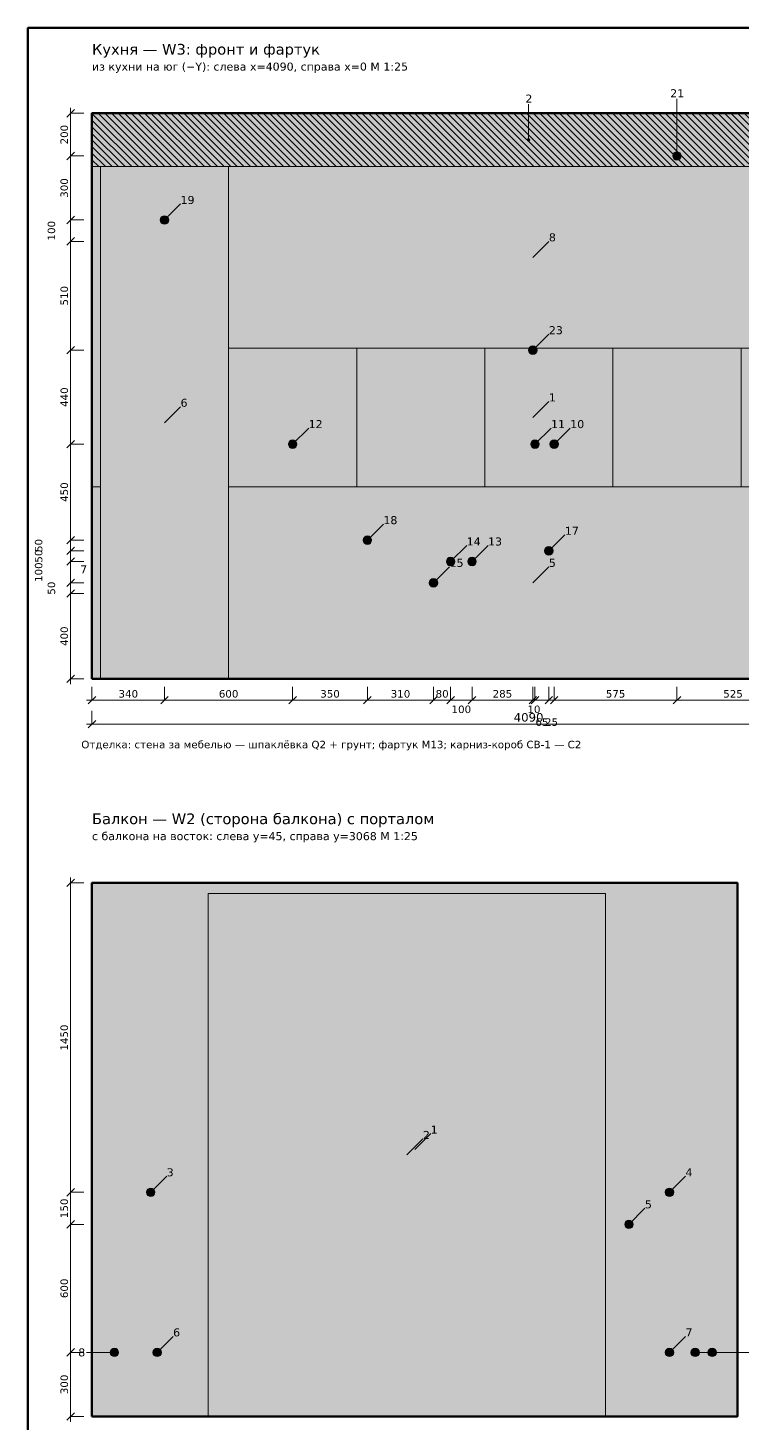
# Model space of a CAD drawing. Header units: millimetres. Extents: x 500 to 14725, y 26 to 10375.
# Drawn here: x 500 to 3845, y 3838 to 10375 of the extents above; entities that cross this region are included whole.
import ezdxf
from ezdxf.enums import TextEntityAlignment as Align

# ---------------------------------------------------------------- set-up
doc = ezdxf.new("R2010")
doc.units = ezdxf.units.MM
for name, color, linetype in [('AR-FIN', 9, 'CONTINUOUS'), ('AR-WALLS', 7, 'CONTINUOUS'), ('DIM', 7, 'CONTINUOUS'), ('EL-SOCKET', 6, 'CONTINUOUS'), ('FRAME', 7, 'CONTINUOUS'), ('FURN', 8, 'CONTINUOUS'), ('TEXT', 7, 'CONTINUOUS'), ('VK', 4, 'CONTINUOUS')]:
    doc.layers.add(name, color=color, linetype=linetype)
doc.styles.add('GOST', font='DejaVuSans.ttf')

msp = doc.modelspace()

# ---------------------------------------------------------------- hatches: boundary and pattern name
at = {"layer": 'AR-FIN', "true_color": 0x999999}
h = msp.add_hatch(dxfattribs=at)
h.set_pattern_fill('ANSI31', scale=6.875, angle=90)
h.paths.add_polyline_path([(800, 9725), (4890, 9725), (4890, 9975), (800, 9975)])
at = {"layer": 'AR-FIN', "true_color": 0xefe2cf, "transparency": 33554559}
h = msp.add_hatch(color=7, dxfattribs=at)
h.dxf.hatch_style = 1
h.paths.add_polyline_path([(800, 9725), (4890, 9725), (4890, 9975), (800, 9975)])
at = {"layer": 'AR-FIN', "true_color": 0xe8e4dc}
h = msp.add_hatch(color=7, dxfattribs=at)
h.dxf.hatch_style = 1
h.paths.add_polyline_path([(1440, 8225), (4290, 8225), (4290, 8875), (1440, 8875)])
at = {"layer": 'AR-FIN', "true_color": 0xf6f3ec}
h = msp.add_hatch(color=7, dxfattribs=at)
h.dxf.hatch_style = 1
h.paths.add_polyline_path([(800, 3869.4375), (3823, 3869.4375), (3823, 6369.4375), (800, 6369.4375)])
at = {"layer": 'AR-FIN', "true_color": 0xffffff}
h = msp.add_hatch(color=7, dxfattribs=at)
h.dxf.hatch_style = 1
h.paths.add_polyline_path([(1345, 3869.4375), (3205, 3869.4375), (3205, 6319.4375), (1345, 6319.4375)])
at = {"layer": 'AR-WALLS', "true_color": 0xfbfaf7}
h = msp.add_hatch(color=7, dxfattribs=at)
h.dxf.hatch_style = 1
h.paths.add_polyline_path([(800, 7325), (4890, 7325), (4890, 9975), (800, 9975)])
h = msp.add_hatch(color=7, dxfattribs=at)
h.dxf.hatch_style = 1
h.paths.add_polyline_path([(800, 3869.4375), (3823, 3869.4375), (3823, 6369.4375), (800, 6369.4375)])
at = {"layer": 'EL-SOCKET', "true_color": 0x8e44ad}
h = msp.add_hatch(color=7, dxfattribs=at)
h.dxf.hatch_style = 1
edge = h.paths.add_edge_path()
edge.add_arc((3540, 9775), 20, 0, 360)
h = msp.add_hatch(color=7, dxfattribs=at)
h.dxf.hatch_style = 1
edge = h.paths.add_edge_path()
edge.add_arc((1140, 9475), 20, 0, 360)
h = msp.add_hatch(color=7, dxfattribs=at)
h.dxf.hatch_style = 1
edge = h.paths.add_edge_path()
edge.add_arc((1740, 8425), 20, 0, 360)
h = msp.add_hatch(color=7, dxfattribs=at)
h.dxf.hatch_style = 1
edge = h.paths.add_edge_path()
edge.add_arc((2875, 8425), 20, 0, 360)
h = msp.add_hatch(color=7, dxfattribs=at)
h.dxf.hatch_style = 1
edge = h.paths.add_edge_path()
edge.add_arc((2965, 8425), 20, 0, 360)
h = msp.add_hatch(color=7, dxfattribs=at)
h.dxf.hatch_style = 1
edge = h.paths.add_edge_path()
edge.add_arc((2090, 7975), 20, 0, 360)
h = msp.add_hatch(color=7, dxfattribs=at)
h.dxf.hatch_style = 1
edge = h.paths.add_edge_path()
edge.add_arc((2940, 7925), 20, 0, 360)
h = msp.add_hatch(color=7, dxfattribs=at)
h.dxf.hatch_style = 1
edge = h.paths.add_edge_path()
edge.add_arc((3315, 4769.4375), 20, 0, 360)
h = msp.add_hatch(color=7, dxfattribs=at)
h.dxf.hatch_style = 1
edge = h.paths.add_edge_path()
edge.add_arc((905, 4169.4375), 20, 0, 360)
h = msp.add_hatch(color=7, dxfattribs=at)
h.dxf.hatch_style = 1
edge = h.paths.add_edge_path()
edge.add_arc((1105, 4169.4375), 20, 0, 360)
h = msp.add_hatch(color=7, dxfattribs=at)
h.dxf.hatch_style = 1
edge = h.paths.add_edge_path()
edge.add_arc((3505, 4169.4375), 20, 0, 360)
h = msp.add_hatch(color=7, dxfattribs=at)
h.dxf.hatch_style = 1
edge = h.paths.add_edge_path()
edge.add_arc((3625, 4169.4375), 20, 0, 360)
h = msp.add_hatch(color=7, dxfattribs=at)
h.dxf.hatch_style = 1
edge = h.paths.add_edge_path()
edge.add_arc((3705, 4169.4375), 20, 0, 360)
at = {"layer": 'FURN', "true_color": 0xe3d3b8}
h = msp.add_hatch(color=7, dxfattribs=at)
h.dxf.hatch_style = 1
h.paths.add_polyline_path([(840, 7325), (1440, 7325), (1440, 9725), (840, 9725)])
h = msp.add_hatch(color=7, dxfattribs=at)
h.dxf.hatch_style = 1
h.paths.add_polyline_path([(1440, 8875), (4290, 8875), (4290, 9725), (1440, 9725)])
h = msp.add_hatch(color=7, dxfattribs=at)
h.dxf.hatch_style = 1
h.paths.add_polyline_path([(800, 7325), (840, 7325), (840, 8225), (800, 8225)])
h = msp.add_hatch(color=7, dxfattribs=at)
h.dxf.hatch_style = 1
h.paths.add_polyline_path([(1440, 7325), (4290, 7325), (4290, 8225), (1440, 8225)])
at = {"layer": 'TEXT', "true_color": 0x777777}
h = msp.add_hatch(color=7, dxfattribs=at)
h.dxf.hatch_style = 1
edge = h.paths.add_edge_path()
edge.add_arc((2845, 9850), 6.25, 0, 360)
at = {"layer": 'TEXT', "true_color": 0x8e44ad}
h = msp.add_hatch(color=7, dxfattribs=at)
h.dxf.hatch_style = 1
edge = h.paths.add_edge_path()
edge.add_arc((3540, 9775), 6.25, 0, 360)
h = msp.add_hatch(color=7, dxfattribs=at)
h.dxf.hatch_style = 1
edge = h.paths.add_edge_path()
edge.add_arc((905, 4169.4375), 6.25, 0, 360)
h = msp.add_hatch(color=7, dxfattribs=at)
h.dxf.hatch_style = 1
edge = h.paths.add_edge_path()
edge.add_arc((3625, 4169.4375), 6.25, 0, 360)
h = msp.add_hatch(color=7, dxfattribs=at)
h.dxf.hatch_style = 1
edge = h.paths.add_edge_path()
edge.add_arc((3705, 4169.4375), 6.25, 0, 360)
at = {"layer": 'VK', "true_color": 0xb8860b}
h = msp.add_hatch(color=7, dxfattribs=at)
h.dxf.hatch_style = 1
edge = h.paths.add_edge_path()
edge.add_arc((2865, 8865), 20, 0, 360)
at = {"layer": 'VK', "true_color": 0x1f6fd6}
h = msp.add_hatch(color=7, dxfattribs=at)
h.dxf.hatch_style = 1
edge = h.paths.add_edge_path()
edge.add_arc((2480, 7875), 20, 0, 360)
h = msp.add_hatch(color=7, dxfattribs=at)
h.dxf.hatch_style = 1
edge = h.paths.add_edge_path()
edge.add_arc((2580, 7875), 20, 0, 360)
at = {"layer": 'VK', "true_color": 0x6b3d1f}
h = msp.add_hatch(color=7, dxfattribs=at)
h.dxf.hatch_style = 1
edge = h.paths.add_edge_path()
edge.add_arc((2400, 7775), 20, 0, 360)
at = {"layer": 'VK', "true_color": 0x1e7d32}
h = msp.add_hatch(color=7, dxfattribs=at)
h.dxf.hatch_style = 1
edge = h.paths.add_edge_path()
edge.add_arc((1075, 4919.4375), 20, 0, 360)
h = msp.add_hatch(color=7, dxfattribs=at)
h.dxf.hatch_style = 1
edge = h.paths.add_edge_path()
edge.add_arc((3505, 4919.4375), 20, 0, 360)

# ---------------------------------------------------------------- linework, layer by layer
at = {"layer": 'AR-FIN', "lineweight": 20, "true_color": 0x444444}
for points in [[(800, 9725), (4890, 9725), (4890, 9975), (800, 9975)], [(1440, 8225), (4290, 8225), (4290, 8875), (1440, 8875)], [(800, 3869.4375), (3823, 3869.4375), (3823, 6369.4375), (800, 6369.4375)], [(1345, 3869.4375), (3205, 3869.4375), (3205, 6319.4375), (1345, 6319.4375)]]:
    msp.add_lwpolyline(points, close=True, dxfattribs=at)
at = {"layer": 'AR-FIN', "lineweight": 13, "true_color": 0x6b8fa6}
for points in [[(2040, 8225), (2040, 8875)], [(2640, 8225), (2640, 8875)], [(3240, 8225), (3240, 8875)], [(3840, 8225), (3840, 8875)]]:
    msp.add_lwpolyline(points, dxfattribs=at)
at = {"layer": 'AR-WALLS', "color": 7, "lineweight": 50}
for points in [[(800, 7325), (4890, 7325), (4890, 9975), (800, 9975)], [(800, 3869.4375), (3823, 3869.4375), (3823, 6369.4375), (800, 6369.4375)]]:
    msp.add_lwpolyline(points, close=True, dxfattribs=at)
at = {"layer": 'DIM', "color": 7, "lineweight": 30}
for points in [[(682.5, 9957.5), (717.5, 9992.5)], [(682.5, 9757.5), (717.5, 9792.5)], [(682.5, 9457.5), (717.5, 9492.5)], [(682.5, 9357.5), (717.5, 9392.5)], [(682.5, 8847.5), (717.5, 8882.5)], [(682.5, 8407.5), (717.5, 8442.5)], [(682.5, 7957.5), (717.5, 7992.5)], [(682.5, 7907.5), (717.5, 7942.5)], [(682.5, 7857.5), (717.5, 7892.5)], [(682.5, 7757.5), (717.5, 7792.5)], [(682.5, 7707.5), (717.5, 7742.5)], [(682.5, 7307.5), (717.5, 7342.5)], [(782.5, 7207.5), (817.5, 7242.5)], [(1122.5, 7207.5), (1157.5, 7242.5)], [(1722.5, 7207.5), (1757.5, 7242.5)], [(2072.5, 7207.5), (2107.5, 7242.5)], [(2382.5, 7207.5), (2417.5, 7242.5)], [(2462.5, 7207.5), (2497.5, 7242.5)], [(2562.5, 7207.5), (2597.5, 7242.5)], [(2847.5, 7207.5), (2882.5, 7242.5)], [(2857.5, 7207.5), (2892.5, 7242.5)], [(2922.5, 7207.5), (2957.5, 7242.5)], [(2947.5, 7207.5), (2982.5, 7242.5)], [(3522.5, 7207.5), (3557.5, 7242.5)], [(782.5, 7095), (817.5, 7130)], [(682.5, 6351.9375), (717.5, 6386.9375)], [(682.5, 4901.9375), (717.5, 4936.9375)], [(682.5, 4751.9375), (717.5, 4786.9375)], [(682.5, 4151.9375), (717.5, 4186.9375)], [(682.5, 3851.9375), (717.5, 3886.9375)]]:
    msp.add_lwpolyline(points, dxfattribs=at)
at = {"layer": 'DIM', "color": 7, "lineweight": 15}
for points in [[(700, 7300), (700, 10000)], [(775, 7225), (4915, 7225)], [(775, 7112.5), (4915, 7112.5)], [(700, 3844.4375), (700, 6394.4375)]]:
    msp.add_lwpolyline(points, dxfattribs=at)
at = {"layer": 'DIM', "color": 7, "lineweight": 13}
for points in [[(700, 9975), (762.5, 9975)], [(700, 9775), (762.5, 9775)], [(700, 9475), (762.5, 9475)], [(700, 9375), (762.5, 9375)], [(700, 8865), (762.5, 8865)], [(700, 8425), (762.5, 8425)], [(700, 7975), (762.5, 7975)], [(700, 7925), (762.5, 7925)], [(700, 7875), (762.5, 7875)], [(700, 7775), (762.5, 7775)], [(700, 7725), (762.5, 7725)], [(700, 7325), (762.5, 7325)], [(800, 7225), (800, 7287.5)], [(1140, 7225), (1140, 7287.5)], [(1740, 7225), (1740, 7287.5)], [(2090, 7225), (2090, 7287.5)], [(2400, 7225), (2400, 7287.5)], [(2480, 7225), (2480, 7287.5)], [(2580, 7225), (2580, 7287.5)], [(2865, 7225), (2865, 7287.5)], [(2875, 7225), (2875, 7287.5)], [(2940, 7225), (2940, 7287.5)], [(2965, 7225), (2965, 7287.5)], [(3540, 7225), (3540, 7287.5)], [(800, 7112.5), (800, 7175)], [(700, 6369.4375), (762.5, 6369.4375)], [(700, 4919.4375), (762.5, 4919.4375)], [(700, 4769.4375), (762.5, 4769.4375)], [(700, 4169.4375), (762.5, 4169.4375)], [(700, 3869.4375), (762.5, 3869.4375)]]:
    msp.add_lwpolyline(points, dxfattribs=at)
at = {"layer": 'EL-SOCKET', "lineweight": 13, "true_color": 0x8e44ad}
for centre in [(3540, 9775), (1140, 9475), (1740, 8425), (2875, 8425), (2965, 8425), (2090, 7975), (2940, 7925), (3315, 4769.4375), (905, 4169.4375), (1105, 4169.4375), (3505, 4169.4375), (3625, 4169.4375), (3705, 4169.4375)]:
    msp.add_circle(centre, 20, dxfattribs=at)
at = {"layer": 'FRAME', "color": 7, "lineweight": 50}
msp.add_lwpolyline([(500, 125), (14725, 125), (14725, 10375), (500, 10375)], close=True, dxfattribs=at)
at = {"layer": 'FURN', "lineweight": 20, "true_color": 0x444444}
for points in [[(840, 7325), (1440, 7325), (1440, 9725), (840, 9725)], [(1440, 8875), (4290, 8875), (4290, 9725), (1440, 9725)], [(800, 7325), (840, 7325), (840, 8225), (800, 8225)], [(1440, 7325), (4290, 7325), (4290, 8225), (1440, 8225)]]:
    msp.add_lwpolyline(points, close=True, dxfattribs=at)
at = {"layer": 'TEXT', "lineweight": 15, "true_color": 0x777777}
for points in [[(2845, 9850), (2845, 10017.5)], [(2865, 9300), (2940, 9375)], [(1140, 8525), (1215, 8600)], [(2865, 8550), (2940, 8625)], [(2865, 7775), (2940, 7850)], [(2275, 5094.4375), (2350, 5169.4375)], [(2311.5, 5119.4375), (2386.5, 5194.4375)]]:
    msp.add_lwpolyline(points, dxfattribs=at)
at = {"layer": 'TEXT', "lineweight": 15, "true_color": 0x8e44ad}
for points in [[(3540, 9775), (3540, 10042.5)], [(1140, 9475), (1215, 9550)], [(1740, 8425), (1815, 8500)], [(2875, 8425), (2950, 8500)], [(2965, 8425), (3040, 8500)], [(2090, 7975), (2165, 8050)], [(2940, 7925), (3015, 8000)], [(3315, 4769.4375), (3390, 4844.4375)], [(1105, 4169.4375), (1180, 4244.4375)], [(3505, 4169.4375), (3580, 4244.4375)], [(905, 4169.4375), (775, 4169.4375)], [(3625, 4169.4375), (3892.5, 4169.4375)], [(3705, 4169.4375), (3835, 4169.4375)]]:
    msp.add_lwpolyline(points, dxfattribs=at)
at = {"layer": 'TEXT', "lineweight": 15, "true_color": 0xb8860b}
msp.add_lwpolyline([(2865, 8865), (2940, 8940)], dxfattribs=at)
at = {"layer": 'TEXT', "lineweight": 15, "true_color": 0x1f6fd6}
for points in [[(2480, 7875), (2555, 7950)], [(2580, 7875), (2655, 7950)]]:
    msp.add_lwpolyline(points, dxfattribs=at)
at = {"layer": 'TEXT', "lineweight": 15, "true_color": 0x6b3d1f}
msp.add_lwpolyline([(2400, 7775), (2475, 7850)], dxfattribs=at)
at = {"layer": 'TEXT', "lineweight": 15, "true_color": 0x1e7d32}
for points in [[(1075, 4919.4375), (1150, 4994.4375)], [(3505, 4919.4375), (3580, 4994.4375)]]:
    msp.add_lwpolyline(points, dxfattribs=at)
at = {"layer": 'TEXT', "lineweight": 13, "true_color": 0x777777}
msp.add_circle((2845, 9850), 6.25, dxfattribs=at)
at = {"layer": 'TEXT', "lineweight": 13, "true_color": 0x8e44ad}
for centre in [(3540, 9775), (905, 4169.4375), (3625, 4169.4375), (3705, 4169.4375)]:
    msp.add_circle(centre, 6.25, dxfattribs=at)
at = {"layer": 'VK', "lineweight": 13, "true_color": 0xb8860b}
msp.add_circle((2865, 8865), 20, dxfattribs=at)
at = {"layer": 'VK', "lineweight": 13, "true_color": 0x1f6fd6}
for centre in [(2480, 7875), (2580, 7875)]:
    msp.add_circle(centre, 20, dxfattribs=at)
at = {"layer": 'VK', "lineweight": 13, "true_color": 0x6b3d1f}
msp.add_circle((2400, 7775), 20, dxfattribs=at)
at = {"layer": 'VK', "lineweight": 13, "true_color": 0x1e7d32}
for centre in [(1075, 4919.4375), (3505, 4919.4375)]:
    msp.add_circle(centre, 20, dxfattribs=at)

# ---------------------------------------------------------------- texts
at = {"layer": 'DIM', "color": 7, "style": 'GOST'}
for s, p in [('200', (687.5, 9875)), ('300', (687.5, 9625)), ('100', (627.5, 9425)), ('510', (687.5, 9120)), ('440', (687.5, 8645)), ('450', (687.5, 8200)), ('50', (567.5, 7950)), ('50', (567.5, 7900)), ('100', (567.5, 7825)), ('50', (627.5, 7750)), ('400', (687.5, 7525)), ('1450', (687.5, 5644.4375)), ('150', (687.5, 4844.4375)), ('600', (687.5, 4469.4375)), ('300', (687.5, 4019.4375))]:
    msp.add_text(s, height=35, rotation=90, dxfattribs=at).set_placement(p, align=Align.CENTER)
for s, height, p in [('340', 35, (970, 7237.5)), ('600', 35, (1440, 7237.5)), ('350', 35, (1915, 7237.5)), ('310', 35, (2245, 7237.5)), ('80', 35, (2440, 7237.5)), ('285', 35, (2722.5, 7237.5)), ('575', 35, (3252.5, 7237.5)), ('525', 35, (3802.5, 7237.5)), ('100', 35, (2530, 7165)), ('10', 35, (2870, 7165)), ('4090', 40, (2845, 7125)), ('65', 35, (2907.5, 7105)), ('25', 35, (2952.5, 7105))]:
    msp.add_text(s, height=height, dxfattribs=at).set_placement(p, align=Align.CENTER)
at = {"layer": 'TEXT', "color": 7, "style": 'GOST'}
for s, height, p in [('Кухня — W3: фронт и фартук', 50, (800, 10250)), ('из кухни на юг (−Y): слева x=4090, справа x=0 М 1:25', 37.5, (800, 10175)), ('Отделка: стена за мебелью — шпаклёвка Q2 + грунт; фартук M13; карниз-короб CB-1 — C2', 35, (750, 7000)), ('Балкон — W2 (сторона балкона) с порталом', 50, (800, 6644.4375)), ('с балкона на восток: слева y=45, справа y=3068 М 1:25', 37.5, (800, 6569.4375))]:
    msp.add_text(s, height=height, dxfattribs=at).set_placement(p)
at = {"layer": 'TEXT', "true_color": 0x8e44ad, "style": 'GOST'}
for s, p in [('21', (3508.3602, 10050)), ('19', (1215, 9550)), ('12', (1815, 8500)), ('11', (2950, 8500)), ('10', (3040, 8500)), ('18', (2165, 8050)), ('17', (3015, 8000)), ('5', (3390, 4844.4375)), ('6', (1180, 4244.4375)), ('7', (3580, 4244.4375)), ('8', (735.7195, 4150.6875))]:
    msp.add_text(s, height=37.5, dxfattribs=at).set_placement(p)
at = {"layer": 'TEXT', "true_color": 0x333333, "style": 'GOST'}
for s, p in [('2', (2829.9256, 10025)), ('8', (2940, 9375)), ('6', (1215, 8600)), ('1', (2940, 8625)), ('7', (744.9014, 7819.1942)), ('5', (2940, 7850)), ('1', (2386.5, 5194.4375)), ('2', (2350, 5169.4375))]:
    msp.add_text(s, height=37.5, dxfattribs=at).set_placement(p)
at = {"layer": 'TEXT', "true_color": 0xb8860b, "style": 'GOST'}
msp.add_text('23', height=37.5, dxfattribs=at).set_placement((2940, 8940))
at = {"layer": 'TEXT', "true_color": 0x1f6fd6, "style": 'GOST'}
for s, p in [('14', (2555, 7950)), ('13', (2655, 7950))]:
    msp.add_text(s, height=37.5, dxfattribs=at).set_placement(p)
at = {"layer": 'TEXT', "true_color": 0x6b3d1f, "style": 'GOST'}
msp.add_text('15', height=37.5, dxfattribs=at).set_placement((2475, 7850))
at = {"layer": 'TEXT', "true_color": 0x1e7d32, "style": 'GOST'}
for s, p in [('3', (1150, 4994.4375)), ('4', (3580, 4994.4375))]:
    msp.add_text(s, height=37.5, dxfattribs=at).set_placement(p)

doc.saveas('drawing.dxf')
